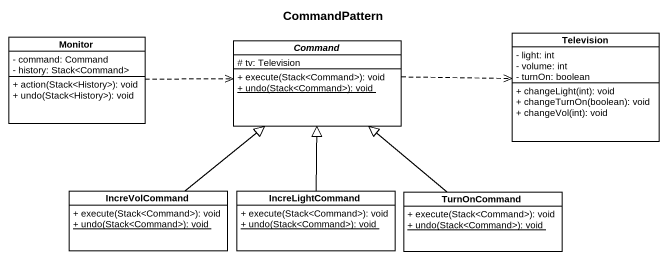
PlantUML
@startuml
title CommandPattern
hide circle
hide empty members
skinparam classAttributeIconSize 0
class Monitor {
  - command: Command
  - history: Stack<Command>
  + action(Stack<History>): void
  + undo(Stack<History>): void
}
abstract class Command {
  # tv: Television
  + execute(Stack<Command>): void
  {static} + undo(Stack<Command>): void
}
class Television {
  - light: int
  - volume: int
  - turnOn: boolean
  + changeLight(int): void
  + changeTurnOn(boolean): void
  + changeVol(int): void
}
class IncreVolCommand {
  + execute(Stack<Command>): void
  {static} + undo(Stack<Command>): void
}
class IncreLightCommand {
  + execute(Stack<Command>): void
  {static} + undo(Stack<Command>): void
}
class TurnOnCommand {
  + execute(Stack<Command>): void
  {static} + undo(Stack<Command>): void
}
Monitor .right.> Command
Command .right.> Television
IncreVolCommand -up-|> Command
IncreLightCommand -up-|> Command
TurnOnCommand -up-|> Command
@enduml
